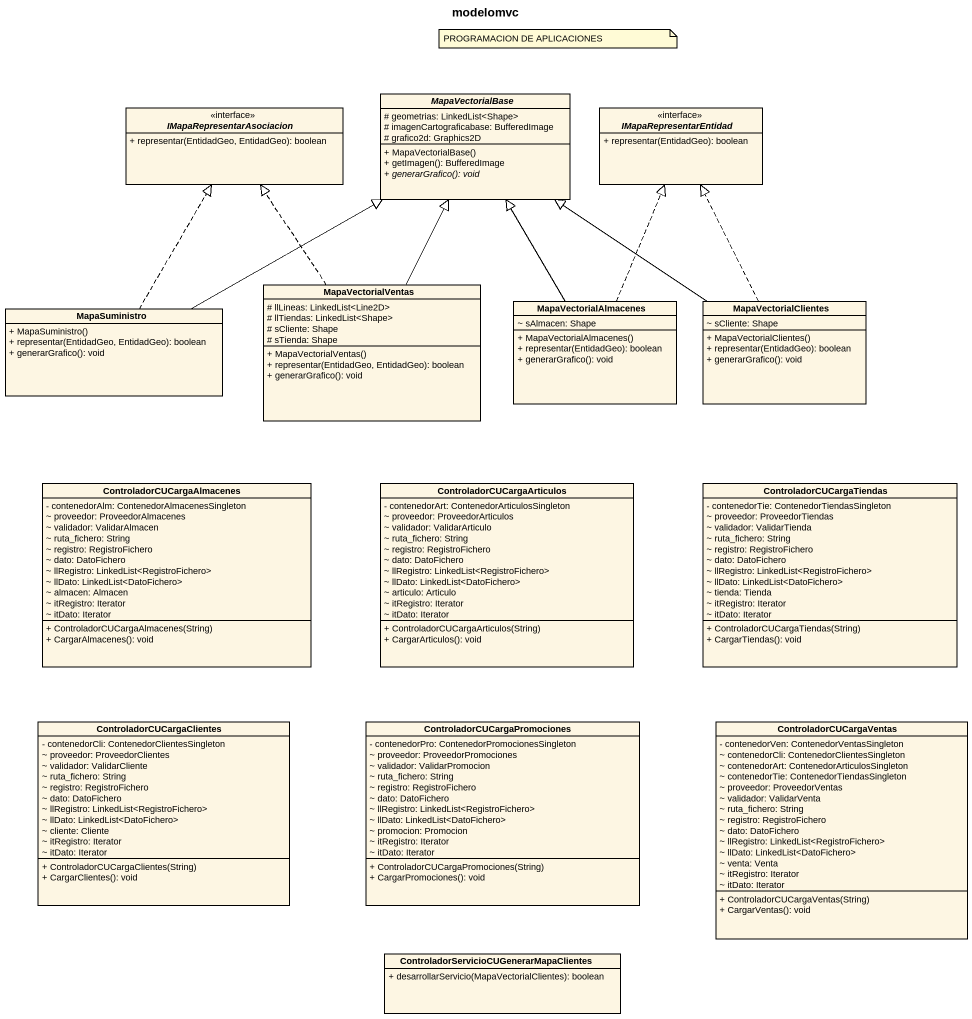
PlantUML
@startuml
title modelomvc
hide circle
hide empty members
skinparam classAttributeIconSize 0
abstract class MapaVectorialBase {
  # geometrias: LinkedList<Shape>
  # imagenCartograficabase: BufferedImage
  # grafico2d: Graphics2D
  + MapaVectorialBase()
  + getImagen(): BufferedImage
  {abstract} + generarGrafico(): void
}
interface IMapaRepresentarAsociacion <<interface>> {
  + representar(EntidadGeo, EntidadGeo): boolean
}
interface IMapaRepresentarEntidad <<interface>> {
  + representar(EntidadGeo): boolean
}
class MapaVectorialVentas {
  # llLineas: LinkedList<Line2D>
  # llTiendas: LinkedList<Shape>
  # sCliente: Shape
  # sTienda: Shape
  + MapaVectorialVentas()
  + representar(EntidadGeo, EntidadGeo): boolean
  + generarGrafico(): void
}
class MapaSuministro {
  + MapaSuministro()
  + representar(EntidadGeo, EntidadGeo): boolean
  + generarGrafico(): void
}
class MapaVectorialAlmacenes {
  ~ sAlmacen: Shape
  + MapaVectorialAlmacenes()
  + representar(EntidadGeo): boolean
  + generarGrafico(): void
}
class MapaVectorialClientes {
  ~ sCliente: Shape
  + MapaVectorialClientes()
  + representar(EntidadGeo): boolean
  + generarGrafico(): void
}
class ControladorCUCargaAlmacenes {
  - contenedorAlm: ContenedorAlmacenesSingleton
  ~ proveedor: ProveedorAlmacenes
  ~ validador: ValidarAlmacen
  ~ ruta_fichero: String
  ~ registro: RegistroFichero
  ~ dato: DatoFichero
  ~ llRegistro: LinkedList<RegistroFichero>
  ~ llDato: LinkedList<DatoFichero>
  ~ almacen: Almacen
  ~ itRegistro: Iterator
  ~ itDato: Iterator
  + ControladorCUCargaAlmacenes(String)
  + CargarAlmacenes(): void
}
class ControladorCUCargaArticulos {
  - contenedorArt: ContenedorArticulosSingleton
  ~ proveedor: ProveedorArticulos
  ~ validador: ValidarArticulo
  ~ ruta_fichero: String
  ~ registro: RegistroFichero
  ~ dato: DatoFichero
  ~ llRegistro: LinkedList<RegistroFichero>
  ~ llDato: LinkedList<DatoFichero>
  ~ articulo: Articulo
  ~ itRegistro: Iterator
  ~ itDato: Iterator
  + ControladorCUCargaArticulos(String)
  + CargarArticulos(): void
}
class ControladorCUCargaTiendas {
  - contenedorTie: ContenedorTiendasSingleton
  ~ proveedor: ProveedorTiendas
  ~ validador: ValidarTienda
  ~ ruta_fichero: String
  ~ registro: RegistroFichero
  ~ dato: DatoFichero
  ~ llRegistro: LinkedList<RegistroFichero>
  ~ llDato: LinkedList<DatoFichero>
  ~ tienda: Tienda
  ~ itRegistro: Iterator
  ~ itDato: Iterator
  + ControladorCUCargaTiendas(String)
  + CargarTiendas(): void
}
class ControladorCUCargaClientes {
  - contenedorCli: ContenedorClientesSingleton
  ~ proveedor: ProveedorClientes
  ~ validador: ValidarCliente
  ~ ruta_fichero: String
  ~ registro: RegistroFichero
  ~ dato: DatoFichero
  ~ llRegistro: LinkedList<RegistroFichero>
  ~ llDato: LinkedList<DatoFichero>
  ~ cliente: Cliente
  ~ itRegistro: Iterator
  ~ itDato: Iterator
  + ControladorCUCargaClientes(String)
  + CargarClientes(): void
}
class "ControladorCUCargaPromociones" as ControladorCUCargaPromocione {
  - contenedorPro: ContenedorPromocionesSingleton
  ~ proveedor: ProveedorPromociones
  ~ validador: ValidarPromocion
  ~ ruta_fichero: String
  ~ registro: RegistroFichero
  ~ dato: DatoFichero
  ~ llRegistro: LinkedList<RegistroFichero>
  ~ llDato: LinkedList<DatoFichero>
  ~ promocion: Promocion
  ~ itRegistro: Iterator
  ~ itDato: Iterator
  + ControladorCUCargaPromociones(String)
  + CargarPromociones(): void
}
class ControladorCUCargaVentas {
  - contenedorVen: ContenedorVentasSingleton
  ~ contenedorCli: ContenedorClientesSingleton
  ~ contenedorArt: ContenedorArticulosSingleton
  ~ contenedorTie: ContenedorTiendasSingleton
  ~ proveedor: ProveedorVentas
  ~ validador: ValidarVenta
  ~ ruta_fichero: String
  ~ registro: RegistroFichero
  ~ dato: DatoFichero
  ~ llRegistro: LinkedList<RegistroFichero>
  ~ llDato: LinkedList<DatoFichero>
  ~ venta: Venta
  ~ itRegistro: Iterator
  ~ itDato: Iterator
  + ControladorCUCargaVentas(String)
  + CargarVentas(): void
}
class "ControladorServicioCUGenerarMapaClientes" as ControladorServicioCUGenerar {
  + desarrollarServicio(MapaVectorialClientes): boolean
}
MapaVectorialVentas -up-|> MapaVectorialBase
MapaVectorialVentas .up.|> IMapaRepresentarAsociacion
MapaSuministro -right-|> MapaVectorialBase
MapaSuministro .up.|> IMapaRepresentarAsociacion
MapaVectorialAlmacenes -up-|> MapaVectorialBase
MapaVectorialAlmacenes .up.|> IMapaRepresentarEntidad
MapaVectorialClientes -up-|> MapaVectorialBase
MapaVectorialClientes .up.|> IMapaRepresentarEntidad
note as N1
  PROGRAMACION DE APLICACIONES
end note
@enduml
